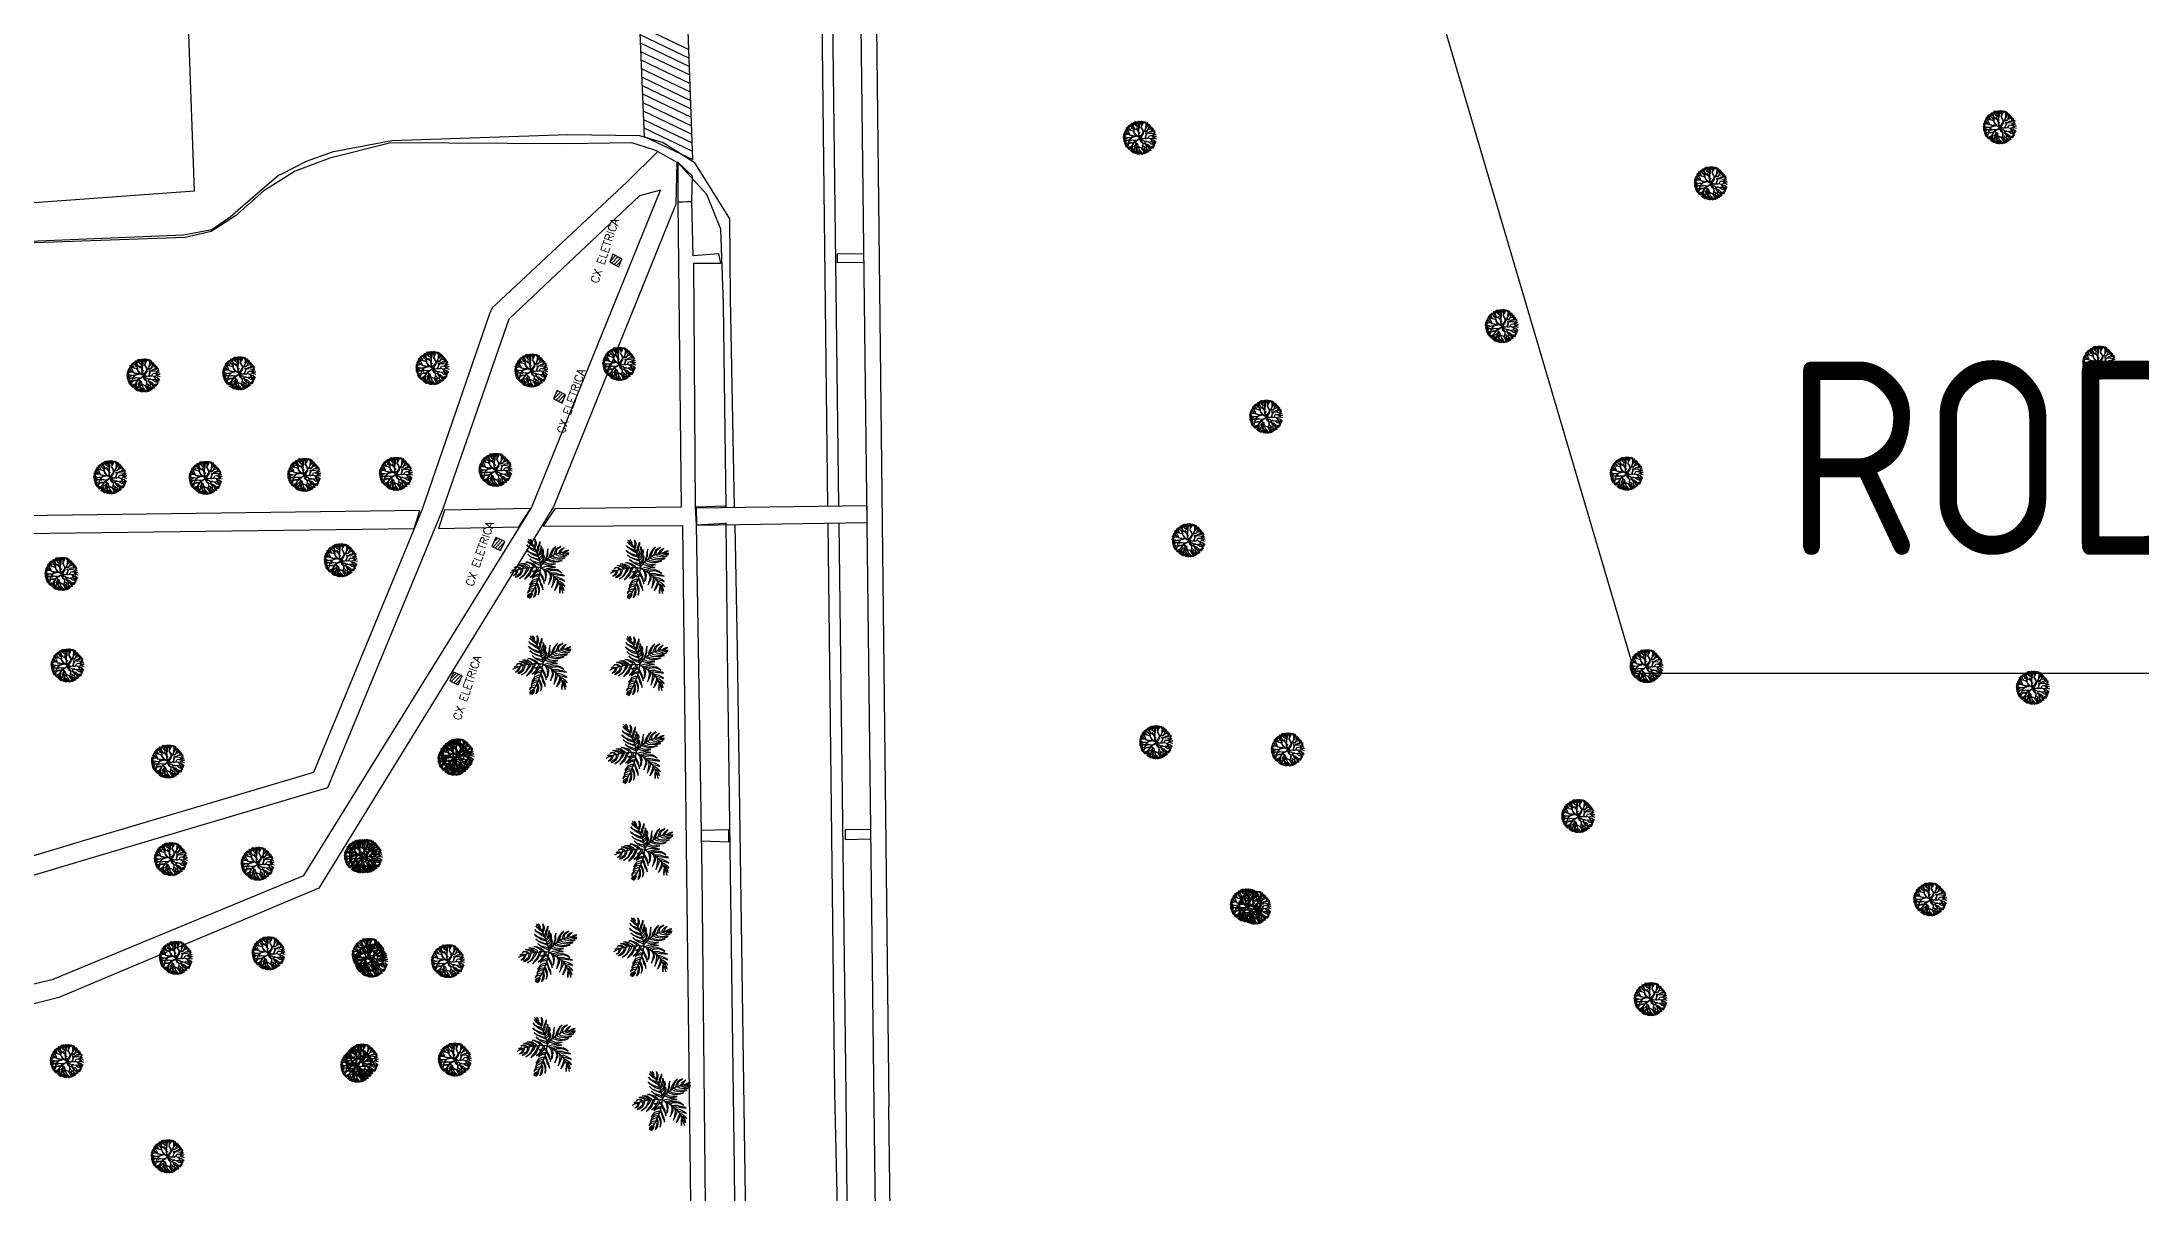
# Model space of a CAD drawing. Header units: metres. Extents: x 341 to 459, y 1341 to 1425.
# Drawn here: x 448.021 to 451.806, y 1413.743 to 1415.818 of the extents above; entities that cross this region are included whole.
import ezdxf

# ---------------------------------------------------------------- set-up
doc = ezdxf.new("R2010")
doc.units = ezdxf.units.M
doc.linetypes.add('CONTINUO', pattern=[0])
for name, color, linetype in [('3_continuous', 3, 'Continuous'), ('AVR', 3, 'CONTINUO'), ('B.ACESSO', 8, 'CONTINUO'), ('CONVENÇÕES', 7, 'Continuous')]:
    doc.layers.add(name, color=color, linetype=linetype)
doc.styles.add('C_NIVEL_012', font='archsing')
doc.styles.add('ROMANS', font='ROMANS.SHX')
doc.dimstyles.get("Standard").update_dxf_attribs({"dimtxt": 2, "dimasz": 2, "dimexe": 0.5, "dimexo": 1, "dimgap": 1, "dimtad": 1, "dimdec": 0, "dimzin": 0, "dimdsep": 46, "dimtxsty": 'Standard', "dimcen": 0.09, "dimclrd": 1, "dimclre": 1, "dimclrt": 3, "dimadec": 0, "dimazin": 0, "dimtfac": 1, "dimtdec": 0, "dimtofl": 0, "dimtmove": 0, "dimatfit": 3, "dimfxl": 1, "dimtolj": 1, "dimtzin": 0, "dimarcsym": 0})

# ---------------------------------------------------------------- blocks, each defined once
blk = doc.blocks.new('COQUEIRO')
at = {"color": 3}
for points in [[(22791, 37261), (22810, 37245), (22858, 37226), (22861, 37217), (22832, 37226), (22803, 37247)], [(22794, 37288), (22803, 37277), (22844, 37258), (22850, 37244), (22834, 37252), (22819, 37263), (22805, 37274)], [(22799, 37233), (22813, 37220), (22847, 37206), (22866, 37204), (22868, 37193), (22831, 37209), (22813, 37219)], [(22800, 37310), (22806, 37302), (22827, 37290), (22835, 37276), (22821, 37285), (22809, 37297)], [(22815, 37322), (22820, 37317), (22824, 37310), (22825, 37303), (22824, 37296), (22818, 37303), (22819, 37310), (22818, 37316)], [(22841, 37321), (22846, 37311), (22849, 37301), (22849, 37289), (22842, 37268), (22838, 37275), (22845, 37298), (22844, 37309)], [(22871, 37307), (22871, 37296), (22868, 37283), (22863, 37272), (22862, 37260), (22858, 37249), (22853, 37239), (22849, 37249), (22858, 37266), (22859, 37275), (22869, 37296)], [(22878, 37281), (22881, 37268), (22881, 37254), (22877, 37241), (22870, 37230), (22861, 37220), (22859, 37230), (22868, 37239), (22879, 37270)], [(22889, 37263), (22891, 37248), (22890, 37234), (22886, 37219), (22879, 37208), (22868, 37197), (22864, 37207), (22882, 37225), (22889, 37249)], [(22894, 37228), (22896, 37215), (22894, 37204), (22883, 37182), (22873, 37175), (22871, 37181), (22889, 37201), (22893, 37214)], [(22919, 37264), (22913, 37245), (22911, 37224), (22898, 37186), (22909, 37199), (22912, 37212), (22918, 37225), (22917, 37245)], [(22965, 37275), (22950, 37262), (22938, 37246), (22930, 37229), (22924, 37209), (22935, 37217), (22951, 37258)], [(23021, 37208), (22986, 37207), (22957, 37212), (22942, 37221), (22931, 37213), (22947, 37205), (22984, 37201), (23003, 37203)], [(22995, 37276), (22980, 37268), (22965, 37258), (22958, 37243), (22953, 37227), (22967, 37233), (22972, 37256), (22982, 37266)], [(23033, 37222), (23020, 37220), (22980, 37235), (22963, 37232), (22976, 37224), (23004, 37218), (23019, 37218)], [(23015, 37268), (23002, 37261), (22990, 37251), (22981, 37237), (22994, 37241), (23000, 37252)], [(23042, 37231), (23031, 37232), (23013, 37241), (23002, 37240), (23011, 37235), (23031, 37230)], [(23042, 37254), (23031, 37252), (23022, 37248), (23013, 37242), (23022, 37244)], [(22704, 37136), (22710, 37141), (22717, 37144), (22725, 37142), (22731, 37137), (22725, 37136), (22720, 37132), (22714, 37139)], [(22711, 37107), (22721, 37111), (22731, 37118), (22741, 37140), (22736, 37140), (22731, 37137), (22729, 37128), (22718, 37112)], [(22718, 37152), (22726, 37158), (22736, 37160), (22745, 37158), (22753, 37152), (22758, 37145), (22753, 37145), (22748, 37142), (22746, 37149), (22740, 37155)], [(22725, 37098), (22736, 37101), (22757, 37115), (22768, 37136), (22770, 37147), (22758, 37145), (22753, 37121)], [(22737, 37169), (22748, 37172), (22770, 37167), (22780, 37160), (22787, 37151), (22777, 37148), (22771, 37156), (22760, 37162)], [(22748, 37090), (22777, 37111), (22788, 37125), (22796, 37133), (22801, 37143), (22806, 37152), (22793, 37151), (22777, 37116), (22769, 37106), (22759, 37097)], [(22757, 37179), (22770, 37180), (22783, 37178), (22804, 37165), (22811, 37154), (22806, 37155), (22801, 37152), (22778, 37172)], [(22777, 37085), (22808, 37111), (22826, 37144), (22830, 37154), (22820, 37154), (22807, 37124)], [(22786, 37186), (22800, 37186), (22828, 37177), (22839, 37167), (22847, 37155), (22836, 37155), (22829, 37166), (22798, 37185)], [(22811, 37205), (22824, 37193), (22871, 37178), (22874, 37165), (22840, 37180), (22825, 37191)], [(22811, 37094), (22825, 37102), (22838, 37112), (22848, 37123), (22856, 37138), (22861, 37152), (22856, 37155), (22850, 37154), (22845, 37137), (22825, 37106)], [(22823, 37090), (22832, 37097), (22842, 37102), (22853, 37104), (22863, 37104), (22866, 37112), (22853, 37111), (22831, 37100)], [(22844, 37134), (22826, 37130), (22841, 37130)], [(22855, 37135), (22852, 37131), (22860, 37130), (22869, 37126), (22871, 37130), (22871, 37135)], [(22886, 37020), (22886, 37033), (22883, 37046), (22877, 37057), (22869, 37084), (22862, 37096), (22860, 37093), (22860, 37088), (22866, 37077), (22870, 37065), (22872, 37052), (22883, 37032)], [(22893, 37059), (22892, 37077), (22888, 37095), (22870, 37128), (22868, 37123), (22868, 37118), (22888, 37080)], [(22962, 37155), (22941, 37159), (22900, 37156), (22881, 37149), (22895, 37142), (22944, 37155)], [(22963, 37173), (22939, 37172), (22919, 37175), (22894, 37185), (22887, 37176), (22917, 37167), (22933, 37166)], [(22898, 37072), (22905, 37084), (22909, 37111), (22907, 37126), (22903, 37139), (22896, 37142), (22889, 37144), (22896, 37131), (22902, 37102)], [(23002, 37194), (22967, 37188), (22932, 37195), (22916, 37203), (22907, 37196), (22944, 37185), (22965, 37185), (22983, 37188)], [(22999, 37120), (22986, 37131), (22973, 37138), (22957, 37141), (22926, 37140), (22911, 37135), (22920, 37128), (22933, 37134), (22961, 37137), (22987, 37128)], [(22919, 37052), (22937, 37088), (22937, 37099), (22931, 37118), (22923, 37125), (22928, 37111), (22931, 37098), (22925, 37075)], [(23015, 37103), (23004, 37108), (22991, 37111), (22980, 37112), (22964, 37118), (22948, 37119), (22933, 37118), (22940, 37112), (22959, 37111)], [(22938, 37033), (22948, 37051), (22957, 37071), (22963, 37091), (22948, 37102), (22949, 37084), (22943, 37049)], [(23015, 37071), (23002, 37081), (22988, 37089), (22973, 37094), (22957, 37097), (22966, 37086), (22999, 37078)], [(22793, 36979), (22803, 36989), (22810, 36990), (22813, 36993), (22815, 36998), (22809, 36998), (22797, 36991)], [(22795, 37001), (22800, 37010), (22808, 37015), (22827, 37017), (22831, 37021), (22832, 37026), (22824, 37028), (22807, 37023), (22796, 37010)], [(22803, 37026), (22812, 37038), (22833, 37048), (22844, 37047), (22844, 37052), (22847, 37056), (22836, 37058), (22826, 37057), (22810, 37046)], [(22806, 36972), (22814, 36979), (22820, 36987), (22823, 36998), (22819, 37006), (22818, 37001)], [(22807, 37051), (22827, 37069), (22854, 37077), (22857, 37085), (22847, 37085), (22825, 37078)], [(22830, 36976), (22840, 36986), (22846, 36999), (22848, 37014), (22847, 37027), (22842, 37041), (22838, 37038), (22837, 37033), (22841, 37018)], [(22858, 36992), (22864, 37004), (22866, 37016), (22866, 37029), (22858, 37053), (22850, 37064), (22847, 37061), (22846, 37057), (22853, 37046), (22862, 37019)], [(22954, 37016), (22966, 37031), (22975, 37047), (22980, 37066), (22972, 37072), (22971, 37057)], [(23017, 37041), (23009, 37051), (22988, 37067), (22977, 37072), (22981, 37059), (23006, 37048)], [(22986, 37000), (22993, 37038), (22989, 37043), (22985, 37029), (22984, 37015)], [(23010, 37015), (23010, 37024), (23007, 37033), (23002, 37041), (22986, 37050), (22990, 37038), (23008, 37023)]]:
    blk.add_lwpolyline(points, close=True, dxfattribs=at)
for points in [[(22802, 37322), (22817, 37304), (22831, 37285), (22852, 37242), (22868, 37198), (22872, 37175), (22875, 37153)], [(22873, 37150), (22880, 37166), (22891, 37180), (22903, 37194), (22918, 37206), (22935, 37218), (22953, 37228), (22972, 37234), (22990, 37239), (23010, 37242), (23027, 37241), (23044, 37239)], [(22874, 37153), (22847, 37155), (22795, 37152), (22768, 37148), (22742, 37142), (22717, 37133), (22694, 37122)], [(22873, 37151), (22869, 37124), (22862, 37097), (22842, 37044), (22828, 37018), (22813, 36995), (22797, 36974)], [(22873, 37151), (22891, 37144), (22909, 37135), (22943, 37108), (22958, 37093), (22973, 37076), (22983, 37056), (22993, 37038), (23004, 37000)]]:
    blk.add_lwpolyline(points, dxfattribs=at)
blk = doc.blocks.new('A$C08C43EE7')
at = {"layer": 'AVR', "color": 252, "true_color": 0x939598}
for p, q in [((0.32, 1.83), (0.08, 1.94)), ((0.3, 2.01), (0.1, 2.03)), ((0.29, 1.87), (0.11, 1.98)), ((0.28, 2.03), (0.13, 2.09)), ((0.44, 2.07), (0.14, 2.13)), ((0.43, 2.1), (0.17, 2.19)), ((0.46, 2.15), (0.21, 2.26)), ((0.46, 2.15), (0.24, 2.26)), ((0.51, 2.15), (0.26, 2.29)), ((0.46, 2.03), (0.28, 2.03)), ((0.53, 2.17), (0.34, 2.37)), ((0.46, 2.02), (0.36, 1.95)), ((0.68, 2.33), (0.41, 2.49)), ((0.59, 2.27), (0.46, 2.34)), ((0.87, 2.15), (0.46, 2.15)), ((0.71, 1.88), (0.46, 2.03)), ((0.66, 1.88), (0.46, 2.02)), ((0.5, 2.53), (0.68, 2.33)), ((0.66, 2.44), (0.52, 2.59)), ((0.58, 2.62), (0.68, 2.45)), ((0.86, 2.55), (0.59, 2.64)), ((0.71, 2.27), (0.59, 2.27)), ((0.72, 2.28), (0.66, 2.44)), ((0.67, 2.7), (0.79, 2.62)), ((0.92, 1.85), (0.7, 2.04)), ((0.87, 2.56), (0.71, 2.76)), ((0.9, 1.84), (0.71, 1.88)), ((0.88, 2.15), (0.72, 2.28)), ((0.73, 2.76), (0.86, 2.59)), ((0.86, 2.59), (0.76, 2.79)), ((0.9, 2.57), (0.78, 2.8)), ((0.84, 2.82), (0.93, 2.61)), ((1.01, 2.49), (0.87, 2.56)), ((1.13, 1.99), (0.87, 2.15)), ((0.9, 2.83), (1.02, 2.67)), ((1.01, 2.5), (0.9, 2.57)), ((1.2, 1.92), (0.9, 2.12)), ((0.96, 2.87), (1.02, 2.8)), ((1.03, 2.7), (0.99, 2.77)), ((1, 2.44), (1.04, 2.76)), ((1, 2.44), (1.05, 2.28)), ((1.05, 2.33), (1, 2.44)), ((1.13, 2.5), (1.01, 2.5)), ((1.22, 2.48), (1.01, 2.49)), ((1.04, 2.76), (1.02, 2.9)), ((1.05, 2.28), (1.04, 2.06)), ((1.07, 2.05), (1.05, 2.33)), ((1.08, 2.9), (1.23, 2.67)), ((1.18, 1.92), (1.09, 1.87)), ((1.18, 1.89), (1.1, 1.87)), ((1.28, 2.63), (1.13, 2.93)), ((1.26, 2.49), (1.13, 2.5)), ((1.26, 1.91), (1.13, 1.99)), ((1.18, 1.89), (1.26, 1.71)), ((1.23, 1.85), (1.2, 1.92)), ((1.3, 2.19), (1.21, 2.35)), ((1.22, 2.94), (1.27, 2.77)), ((1.51, 2.25), (1.22, 2.48)), ((1.24, 1.94), (1.29, 2.19)), ((1.28, 1.68), (1.24, 1.9)), ((1.28, 2.83), (1.26, 2.96)), ((1.26, 2.49), (1.28, 2.65)), ((1.26, 1.93), (1.3, 2.19)), ((1.29, 1.7), (1.26, 1.91)), ((1.28, 2.6), (1.3, 2.97)), ((1.28, 2.96), (1.29, 2.84)), ((1.28, 2.65), (1.28, 2.83)), ((1.31, 2.43), (1.28, 2.6)), ((1.28, 2.51), (1.28, 2.46)), ((1.53, 2.26), (1.31, 2.43)), ((1.4, 2.75), (1.33, 2.96)), ((1.4, 2.75), (1.43, 2.98)), ((1.49, 2.56), (1.4, 2.75)), ((1.48, 2.3), (1.5, 2.55)), ((1.49, 2.74), (1.57, 2.98)), ((1.49, 2.97), (1.49, 2.74)), ((1.52, 2.27), (1.49, 2.56)), ((1.5, 2.56), (1.62, 2.98)), ((1.63, 1.77), (1.51, 2.25)), ((1.62, 1.96), (1.53, 2.26)), ((1.61, 2.01), (1.72, 2.37)), ((1.65, 1.94), (1.62, 1.96)), ((1.66, 1.76), (1.62, 1.93)), ((1.63, 1.97), (1.67, 2.12)), ((1.65, 1.95), (1.73, 2.39)), ((1.67, 1.76), (1.65, 1.94)), ((1.67, 2.95), (1.7, 2.78)), ((1.67, 1.83), (1.96, 1.99)), ((1.68, 1.79), (1.91, 1.94)), ((1.69, 1.76), (1.97, 1.98)), ((1.78, 2.74), (1.7, 2.97)), ((1.73, 2.39), (1.8, 2.48)), ((1.74, 2.37), (1.88, 2.42)), ((1.76, 2.41), (1.89, 2.43)), ((1.8, 2.48), (1.78, 2.74)), ((1.79, 2.84), (1.85, 2.95)), ((1.79, 2.94), (1.79, 2.84)), ((1.79, 2.75), (1.89, 2.92)), ((1.8, 2.52), (1.96, 2.65)), ((1.8, 2.48), (1.96, 2.64)), ((1.95, 2.89), (1.84, 2.72)), ((1.88, 2.42), (2.09, 2.52)), ((1.95, 2.68), (2, 2.87)), ((1.96, 2.64), (2.06, 2.86)), ((1.96, 1.99), (2.09, 2.01)), ((1.97, 1.98), (2.14, 1.99)), ((2.03, 2.7), (2.1, 2.83)), ((2.03, 2.64), (2.17, 2.79)), ((2.05, 2.01), (2.13, 2.18)), ((2.09, 2.52), (2.42, 2.66)), ((2.09, 2.01), (2.11, 2.09)), ((2.1, 2.52), (2.11, 2.61)), ((2.11, 2.09), (2.16, 2.3)), ((2.14, 1.99), (2.24, 2.03)), ((2.14, 1.67), (2.28, 1.9)), ((2.15, 2.31), (2.22, 2.49)), ((2.16, 2.3), (2.38, 2.4)), ((2.17, 2.34), (2.37, 2.39)), ((2.18, 2.63), (2.21, 2.77)), ((2.22, 2.49), (2.27, 2.56)), ((2.24, 2.03), (2.42, 2.17)), ((2.27, 2.56), (2.29, 2.74)), ((2.27, 1.91), (2.35, 2.27)), ((2.28, 1.9), (2.46, 2.02)), ((2.29, 2.53), (2.44, 2.61)), ((2.29, 1.95), (2.47, 2.03)), ((2.33, 2.42), (2.49, 2.58)), ((2.38, 2.4), (2.54, 2.57)), ((2.42, 2.17), (2.54, 2.38)), ((2.44, 2.46), (2.55, 2.55)), ((2.44, 2.45), (2.56, 2.52)), ((2.46, 2.02), (2.62, 2.04)), ((2.47, 2.02), (2.58, 2.21)), ((2.48, 2.38), (2.6, 2.49)), ((2.54, 2.38), (2.64, 2.46)), ((2.54, 2.3), (2.67, 2.41)), ((2.56, 1.79), (2.78, 1.96)), ((2.57, 2.28), (2.67, 2.36)), ((2.6, 2.23), (2.7, 2.3)), ((2.61, 2.1), (2.72, 2.27)), ((2.62, 2.04), (2.78, 2.25)), ((2.62, 2.04), (2.81, 2.21)), ((2.66, 2.02), (2.82, 2.13)), ((2.67, 1.91), (2.83, 2.08)), ((2.78, 1.96), (2.93, 1.96)), ((2.78, 1.86), (2.96, 1.93)), ((2.8, 1.97), (2.89, 2.03)), ((0, 1.56), (0.37, 1.55)), ((0.27, 1.44), (0, 1.36)), ((0.24, 1.74), (0.01, 1.71)), ((0.34, 1.7), (0.01, 1.65)), ((0.39, 1.55), (0.01, 1.58)), ((0.25, 1.38), (0.01, 1.27)), ((0.34, 1.53), (0.02, 1.48)), ((0.33, 1.72), (0.03, 1.78)), ((0.03, 1.74), (0.15, 1.74)), ((0.23, 1.17), (0.03, 1.15)), ((0.32, 1.78), (0.05, 1.87)), ((0.3, 1.19), (0.05, 1.23)), ((0.17, 1.08), (0.06, 1.05)), ((0.23, 1.08), (0.07, 1.03)), ((0.37, 1.06), (0.11, 0.95)), ((0.41, 1.05), (0.13, 0.89)), ((0.36, 1.09), (0.14, 1.09)), ((0.36, 0.99), (0.18, 0.85)), ((0.47, 0.9), (0.18, 0.81)), ((0.31, 0.83), (0.18, 0.8)), ((0.2, 0.78), (0.31, 0.83)), ((0.21, 0.75), (0.45, 0.89)), ((0.53, 1.12), (0.23, 1.08)), ((0.41, 1.55), (0.25, 1.38)), ((0.48, 0.85), (0.26, 0.7)), ((0.46, 1.3), (0.3, 1.19)), ((0.44, 1.74), (0.32, 1.83)), ((0.58, 0.7), (0.32, 0.63)), ((0.43, 1.74), (0.33, 1.72)), ((0.6, 0.67), (0.35, 0.57)), ((0.61, 0.63), (0.36, 0.52)), ((0.72, 1.66), (0.41, 1.55)), ((0.61, 1.36), (0.41, 1.05)), ((0.73, 1.66), (0.42, 1.87)), ((0.63, 1.86), (0.43, 1.74)), ((0.6, 1.37), (0.46, 1.3)), ((0.73, 0.89), (0.47, 0.9)), ((0.91, 1.24), (0.53, 1.29)), ((0.68, 1.09), (0.53, 1.12)), ((0.68, 1.09), (0.53, 0.99)), ((0.58, 0.57), (0.53, 0.39)), ((0.65, 0.7), (0.57, 0.32)), ((0.69, 1.64), (0.59, 1.36)), ((0.71, 0.79), (0.59, 0.29)), ((0.72, 1.63), (0.6, 1.37)), ((0.61, 1.75), (0.76, 1.67)), ((0.7, 0.8), (0.61, 0.63)), ((0.87, 1.83), (0.63, 1.86)), ((0.72, 0.53), (0.65, 0.26)), ((0.86, 1.85), (0.66, 1.88)), ((0.8, 1.23), (0.68, 1.09)), ((0.81, 0.83), (0.7, 0.8)), ((0.75, 0.42), (0.7, 0.25)), ((0.84, 0.3), (0.7, 0.21)), ((0.97, 1.7), (0.72, 1.66)), ((0.9, 0.79), (0.72, 0.59)), ((0.73, 1.64), (0.95, 1.69)), ((0.85, 0.98), (0.73, 0.89)), ((0.74, 0.88), (0.85, 0.96)), ((0.85, 0.96), (0.79, 0.83)), ((1.04, 1.25), (0.8, 1.23)), ((0.89, 0.29), (0.8, 0.19)), ((0.88, 0.98), (0.81, 0.83)), ((1.31, 0.45), (0.84, 0.3)), ((1.04, 1.06), (0.85, 0.98)), ((0.9, 0.28), (0.86, 0.17)), ((0.87, 0.31), (1.35, 0.49)), ((1.06, 1.05), (0.88, 0.98)), ((1.04, 1.84), (0.89, 1.84)), ((1.09, 1.87), (0.9, 1.84)), ((1.05, 1.25), (0.9, 0.79)), ((0.95, 0.49), (0.93, 0.2)), ((1.12, 0.69), (0.95, 0.49)), ((1.1, 1.87), (0.97, 1.7)), ((1.06, 1.86), (0.97, 1.7)), ((0.99, 0.31), (0.97, 0.1)), ((1.18, 1.43), (1.01, 1.25)), ((1.11, 0.35), (1.01, 0.11)), ((1.19, 1.43), (1.04, 1.25)), ((1.15, 1.07), (1.04, 1.06)), ((1.25, 0.26), (1.05, 0.09)), ((1.06, 1.25), (1.22, 1.43)), ((1.13, 1.03), (1.06, 1.05)), ((1.3, 0.25), (1.1, 0.03)), ((1.15, 0.88), (1.12, 0.69)), ((1.15, 0.52), (1.12, 0.28)), ((1.13, 1.07), (1.15, 0.88)), ((1.13, 0.7), (1.15, 0.52)), ((1.25, 1.17), (1.15, 1.08)), ((1.22, 1.13), (1.15, 1.07)), ((1.15, 0.85), (1.16, 1.07)), ((1.38, 1.51), (1.18, 1.43)), ((1.4, 1.48), (1.19, 1.43)), ((1.26, 1.16), (1.22, 1.13)), ((1.28, 1.34), (1.25, 1.17)), ((1.29, 1.3), (1.26, 1.16)), ((1.39, 1.54), (1.28, 1.68)), ((1.4, 1.49), (1.28, 1.67)), ((1.4, 1.56), (1.29, 1.7)), ((1.49, 1.49), (1.29, 1.3)), ((1.3, 1.33), (1.42, 1.5)), ((1.46, 1.49), (1.3, 1.33)), ((1.32, 0.45), (1.3, 0.25)), ((1.42, 0.56), (1.32, 0.45)), ((1.5, 1.48), (1.39, 1.54)), ((1.46, 0.26), (1.39, 0)), ((1.5, 1.48), (1.4, 1.56)), ((1.46, 1.44), (1.41, 1.18)), ((1.49, 1.49), (1.42, 1.17)), ((1.42, 1.17), (1.46, 1.01)), ((1.48, 0.74), (1.42, 0.58)), ((1.42, 0.58), (1.43, 0.41)), ((1.44, 1), (1.43, 0.9)), ((1.43, 0.9), (1.46, 0.72)), ((1.43, 0.41), (1.51, 0.28)), ((1.5, 1.38), (1.44, 1.18)), ((1.44, 1.18), (1.47, 1.02)), ((1.46, 0.98), (1.44, 0.91)), ((1.44, 0.91), (1.48, 0.75)), ((1.46, 1.01), (1.53, 0.96)), ((1.47, 1.02), (1.56, 0.98)), ((1.48, 0.75), (1.67, 0.66)), ((1.51, 0.28), (1.48, 0.13)), ((1.49, 1.49), (1.63, 1.77)), ((1.49, 1.49), (1.66, 1.76)), ((1.49, 1.49), (1.53, 1.37)), ((1.52, 0.28), (1.65, 0.01)), ((1.54, 1.52), (1.53, 1.48)), ((1.53, 1.48), (1.55, 1.38)), ((1.53, 1.37), (1.88, 1.16)), ((1.53, 0.96), (1.78, 0.89)), ((1.55, 1.38), (1.57, 1.48)), ((1.56, 0.98), (1.75, 0.92)), ((1.57, 1.56), (1.67, 1.74)), ((1.57, 1.5), (1.69, 1.59)), ((1.57, 1.48), (1.67, 1.56)), ((1.57, 1.48), (1.57, 1.56)), ((1.58, 1.46), (1.95, 1.18)), ((1.58, 1.43), (1.87, 1.21)), ((1.59, 1.37), (1.58, 1.43)), ((1.86, 1.19), (1.59, 1.37)), ((1.6, 1.45), (1.75, 1.58)), ((1.68, 0.44), (1.6, 0.29)), ((1.61, 0.27), (1.6, 0)), ((1.69, 0.45), (1.61, 0.27)), ((1.87, 1.21), (1.62, 1.37)), ((1.67, 1.56), (1.76, 1.59)), ((1.67, 0.66), (1.69, 0.45)), ((1.68, 0.5), (1.68, 0.44)), ((1.69, 0.45), (1.75, 0.3)), ((1.95, 0.96), (1.71, 0.93)), ((1.71, 0.27), (1.81, 0.04)), ((1.75, 1.58), (1.81, 1.58)), ((1.75, 0.3), (2, 0.09)), ((1.76, 1.59), (1.96, 1.59)), ((1.78, 0.92), (1.91, 0.81)), ((1.78, 0.89), (1.91, 0.79)), ((1.79, 0.92), (1.95, 0.96)), ((1.81, 1.58), (1.97, 1.46)), ((1.89, 0.47), (1.82, 0.14)), ((1.85, 1.56), (1.98, 1.58)), ((1.95, 1.18), (1.86, 1.19)), ((1.88, 1.16), (2, 1.15)), ((1.91, 0.79), (1.89, 0.47)), ((1.9, 0.26), (2.03, 0.12)), ((1.92, 0.8), (2.04, 0.61)), ((1.94, 1.59), (2.14, 1.67)), ((1.96, 1.59), (2.09, 1.56)), ((1.97, 1.18), (2.04, 1.18)), ((2, 1.15), (2.09, 1.05)), ((2.01, 1.59), (2.15, 1.67)), ((2.03, 0.58), (2.04, 0.38)), ((2.04, 1.18), (2.17, 1.21)), ((2.04, 0.61), (2.06, 0.41)), ((2.04, 0.38), (2.09, 0.11)), ((2.06, 0.11), (2.04, 0.37)), ((2.06, 0.41), (2.11, 0.11)), ((2.06, 0.41), (2.33, 0.26)), ((2.07, 1.14), (2.2, 1.2)), ((2.07, 1.14), (2.11, 1.05)), ((2.08, 1.04), (2.09, 0.83)), ((2.09, 1.56), (2.4, 1.59)), ((2.09, 1.05), (2.38, 0.92)), ((2.09, 0.83), (2.22, 0.73)), ((2.12, 0.83), (2.1, 1.03)), ((2.11, 1.05), (2.37, 0.94)), ((2.11, 0.44), (2.36, 0.32)), ((2.12, 0.33), (2.18, 0.18)), ((2.13, 0.33), (2.24, 0.24)), ((2.16, 1.67), (2.4, 1.79)), ((2.17, 1.21), (2.42, 1.35)), ((2.2, 1.56), (2.33, 1.56)), ((2.2, 1.2), (2.41, 1.33)), ((2.22, 0.73), (2.29, 0.5)), ((2.24, 0.71), (2.49, 0.64)), ((2.25, 0.73), (2.51, 0.65)), ((2.27, 0.48), (2.38, 0.36)), ((2.29, 0.5), (2.45, 0.38)), ((2.3, 1.58), (2.4, 1.52)), ((2.31, 0.55), (2.48, 0.43)), ((2.36, 0.91), (2.56, 0.77)), ((2.37, 0.94), (2.69, 0.9)), ((2.38, 0.92), (2.71, 0.92)), ((2.4, 1.59), (2.56, 1.79)), ((2.4, 1.52), (2.59, 1.51)), ((2.41, 1.33), (2.58, 1.3)), ((2.42, 1.59), (2.66, 1.62)), ((2.42, 1.35), (2.56, 1.32)), ((2.43, 0.64), (2.53, 0.48)), ((2.46, 1.61), (2.57, 1.81)), ((2.51, 0.65), (2.6, 0.51)), ((2.56, 1.32), (2.89, 1.35)), ((2.56, 0.77), (2.69, 0.6)), ((2.56, 0.73), (2.63, 0.55)), ((2.57, 1.79), (2.97, 1.75)), ((2.58, 1.3), (2.85, 1.19)), ((2.59, 1.51), (2.99, 1.44)), ((2.83, 1.17), (2.59, 1.28)), ((2.87, 1.37), (2.6, 1.32)), ((2.61, 0.79), (2.77, 0.72)), ((2.66, 1.62), (2.75, 1.61)), ((2.67, 1.64), (2.96, 1.66)), ((2.67, 1.52), (2.98, 1.49)), ((2.69, 1.3), (2.97, 1.29)), ((2.69, 0.9), (2.79, 0.74)), ((2.71, 0.92), (2.93, 0.99)), ((2.72, 1.76), (2.96, 1.7)), ((2.72, 1.48), (2.98, 1.39)), ((2.73, 0.89), (2.85, 0.77)), ((2.74, 1.54), (3, 1.57)), ((2.74, 0.97), (2.95, 1.07)), ((2.76, 1.25), (2.98, 1.24)), ((2.77, 0.91), (2.92, 0.91)), ((2.78, 1.86), (2.97, 1.86)), ((2.78, 1.8), (2.97, 1.81)), ((2.8, 1.14), (2.93, 1.11)), ((2.94, 1.14), (2.83, 1.17)), ((2.96, 1.16), (2.84, 1.18)), ((2.85, 1.19), (2.97, 1.18)), ((3, 1.36), (2.87, 1.37)), ((2.89, 1.35), (2.99, 1.32)), ((3, 1.34), (2.92, 1.36))]:
    blk.add_line(p, q, dxfattribs=at)
blk = doc.blocks.new('sde')
at = {"layer": 'B.ACESSO'}
h = blk.add_hatch(dxfattribs=at)
h.set_pattern_fill('ANSI31', color=256, scale=0.001082, angle=0.7014, style=0)
h.set_pattern_definition([(45.701, (333.8524747, 224.563906), (-0.0024589, 0.0023994), [])])
h.paths.add_polyline_path([(333.869, 224.5748), (333.8568, 224.581), (333.8524, 224.5703), (333.8646, 224.5641)])
h = blk.add_hatch(dxfattribs=at)
h.set_pattern_fill('ANSI31', color=256, scale=0.001082, angle=0.7014, style=0)
h.set_pattern_definition([(45.701, (333.768403, 224.3795257), (-0.0024589, 0.0023994), [])])
h.paths.add_polyline_path([(333.7927, 224.3911), (333.7813, 224.397), (333.7764, 224.3857), (333.7879, 224.3798)])
h.paths.add_polyline_path([(333.7683, 224.3851), (333.7819, 224.3853), (333.7818, 224.3911), (333.7683, 224.3909)], flags=9)
h.paths.add_polyline_path([(333.7731, 224.3922), (333.7829, 224.3923), (333.7828, 224.3972), (333.773, 224.3971)], flags=9)
h = blk.add_hatch(dxfattribs=at)
h.set_pattern_fill('ANSI31', color=256, scale=0.001082, angle=0.7014, style=0)
h.set_pattern_definition([(45.70135376, (-125.9740708, -600.8775045), (-0.002458885424, 0.002399412359), [])])
h.paths.add_polyline_path([(333.7104, 224.1927), (333.6986, 224.1979), (333.6931, 224.1857), (333.7048, 224.1806)])
h = blk.add_hatch(dxfattribs=at)
h.set_pattern_fill('ANSI31', color=256, scale=0.001082, angle=0.7014, style=0)
h.set_pattern_definition([(45.701, (333.6360902, 223.9988974), (-0.0024589, 0.0023994), [])])
h.paths.add_polyline_path([(333.6527, 224.011), (333.6413, 224.0162), (333.636, 224.0042), (333.6474, 223.999)])
for p, q in [((333.2907, 224.667, -0.2936), (333.2787, 225.0117, -0.2936)), ((334.21, 223.4297, -0.287), (334.1914, 224.9695, -0.287)), ((334.2121, 224.9662, -0.287), (334.2297, 223.4282, -0.287)), ((333.9646, 224.709, -0.2954), (333.9578, 224.9074, -0.295)), ((334.1475, 224.2406, -0.2942), (334.1397, 224.9007, -0.2942)), ((334.1623, 224.2408, -0.2928), (334.1541, 224.8989, -0.2928)), ((333.8931, 224.8801, -0.2949), (333.899, 224.7404, -0.2951)), ((333.8932, 224.8783, -0.2951), (333.9599, 224.8464, -0.2953)), ((333.9037, 224.8846, -0.2951), (333.9595, 224.8578, -0.2953)), ((333.8937, 224.8668, -0.2951), (333.9603, 224.8349, -0.2953)), ((333.8942, 224.8553, -0.2951), (333.9607, 224.8235, -0.2953)), ((333.8947, 224.8439, -0.2951), (333.9611, 224.812, -0.2953)), ((333.8951, 224.8324, -0.2951), (333.9614, 224.8006, -0.2953)), ((333.8956, 224.8209, -0.2951), (333.9618, 224.7891, -0.2953)), ((333.8961, 224.8094, -0.2951), (333.9622, 224.7777, -0.2953)), ((333.8966, 224.7979, -0.2951), (333.9626, 224.7662, -0.2953)), ((333.8971, 224.7864, -0.2951), (333.963, 224.7548, -0.2953)), ((333.8976, 224.7749, -0.2951), (333.9634, 224.7433, -0.2954)), ((333.898, 224.7634, -0.2951), (333.9638, 224.7319, -0.2954)), ((333.5565, 224.7318, -0.2952), (333.4741, 224.711, -0.2952)), ((333.479, 224.7199, -0.2961), (333.5579, 224.7347, -0.2961)), ((333.793, 224.7302, -0.2952), (333.5565, 224.7318, -0.2952)), ((333.5579, 224.7347, -0.2961), (333.7958, 224.743, -0.2961)), ((333.8823, 224.7318, -0.2952), (333.793, 224.7302, -0.2952)), ((333.7958, 224.743, -0.2961), (333.8925, 224.7415, -0.2961)), ((333.912, 224.7223, -0.2952), (333.8823, 224.7318, -0.2952)), ((333.8925, 224.7415, -0.2961), (333.9249, 224.732, -0.2961)), ((333.8985, 224.7519, -0.2951), (333.9642, 224.7204, -0.2954)), ((333.899, 224.7404, -0.2951), (333.9646, 224.709, -0.2954)), ((333.9249, 224.732, -0.2961), (333.9665, 224.7054, -0.2961)), ((333.4091, 224.69, -0.2961), (333.4426, 224.7069, -0.2961)), ((333.4741, 224.711, -0.2952), (333.4272, 224.6934, -0.2952)), ((333.4426, 224.7069, -0.2961), (333.479, 224.7199, -0.2961)), ((333.876, 224.679, -0.2905), (333.9173, 224.72, -0.2905)), ((333.9173, 224.72, -0.2952), (333.912, 224.7223, -0.2952)), ((333.9173, 224.72, -0.2905), (333.9432, 224.7054, -0.2905)), ((333.9432, 224.7054, -0.2905), (333.9417, 224.6489, -0.2905)), ((333.9444, 224.7057, -0.2942), (333.9442, 224.7055, -0.2942)), ((333.9839, 224.6618, -0.2947), (333.9442, 224.7055, -0.2947)), ((333.9444, 224.7057, -0.2942), (333.9445, 224.6518, -0.2942)), ((333.9644, 224.6868, -0.2942), (333.9444, 224.7057, -0.2942)), ((333.9665, 224.7054, -0.2961), (334.0145, 224.6288, -0.2961)), ((333.3733, 224.6613, -0.2961), (333.4047, 224.6878, -0.2961)), ((333.4272, 224.6934, -0.2952), (333.3845, 224.6666, -0.2952)), ((333.4047, 224.6878, -0.2961), (333.4091, 224.69, -0.2961)), ((333.6983, 224.5132, -0.2905), (333.876, 224.679, -0.2905)), ((333.9636, 224.6525, -0.2942), (333.9644, 224.6868, -0.2942)), ((332.8546, 224.6349, -0.2936), (333.2907, 224.667, -0.2936)), ((333.3392, 224.6318, -0.2961), (333.3733, 224.6613, -0.2961)), ((333.3845, 224.6666, -0.2952), (333.3464, 224.6329, -0.2952)), ((333.8929, 224.6601, -0.2903), (333.7159, 224.4934, -0.2903)), ((333.7468, 224.238, -0.2903), (333.921, 224.6677, -0.2903)), ((333.9417, 224.6489, -0.2905), (333.7763, 224.2394, -0.2905)), ((333.921, 224.6677, -0.2903), (333.8929, 224.6601, -0.2903)), ((333.9636, 224.6522, -0.2874), (333.9444, 224.651, -0.2874)), ((333.9444, 224.651, -0.2874), (333.9489, 224.2389, -0.2874)), ((333.9445, 224.6518, -0.2942), (333.9636, 224.6525, -0.2942)), ((333.9651, 224.5791, -0.2874), (333.9636, 224.6522, -0.2874)), ((334.0027, 224.6151, -0.2947), (333.9839, 224.6618, -0.2947)), ((333.276, 224.6074, -0.2961), (333.3145, 224.6147, -0.2961)), ((333.3136, 224.6119, -0.2952), (333.2784, 224.6038, -0.2952)), ((333.3464, 224.6329, -0.2952), (333.3136, 224.6119, -0.2952)), ((333.3145, 224.6147, -0.2961), (333.3392, 224.6318, -0.2961)), ((334.0065, 224.5137, -0.2947), (334.0027, 224.6151, -0.2947)), ((334.0145, 224.6288, -0.2961), (334.0151, 224.5218, -0.2961)), ((332.7586, 224.5862, -0.2961), (333.276, 224.6074, -0.2961)), ((333.2784, 224.6038, -0.2952), (332.7589, 224.5855, -0.2952)), ((333.8568, 224.581, -0.2901), (333.8524, 224.5703, -0.2901)), ((333.8524, 224.5703, -0.2901), (333.8646, 224.5641, -0.2901)), ((333.869, 224.5748, -0.2901), (333.8568, 224.581, -0.2901)), ((333.8646, 224.5641, -0.2901), (333.869, 224.5748, -0.2901)), ((333.9999, 224.5816, -0.2874), (333.9651, 224.5791, -0.2874)), ((333.9662, 224.5688, -0.2874), (334.0026, 224.5689, -0.2874)), ((333.9686, 224.2396, -0.2874), (333.9662, 224.5688, -0.2874)), ((334.0026, 224.5689, -0.2874), (333.9999, 224.5816, -0.2874)), ((334.1605, 224.5696, -0.2926), (334.1606, 224.5814, -0.2926)), ((334.1962, 224.5698, -0.2926), (334.1605, 224.5696, -0.2926)), ((334.1606, 224.5814, -0.2926), (334.1961, 224.5821, -0.2926)), ((333.5989, 224.2354, -0.2905), (333.6901, 224.5011, -0.2905)), ((333.6901, 224.5011, -0.2905), (333.6941, 224.509, -0.2905)), ((333.6941, 224.509, -0.2905), (333.6983, 224.5132, -0.2905)), ((334.0097, 224.2389, -0.2947), (334.0065, 224.5137, -0.2947)), ((334.0151, 224.5218, -0.2961), (334.0209, 224.2391, -0.2961)), ((333.7159, 224.4934, -0.2903), (333.6269, 224.2369, -0.2903)), ((333.7813, 224.397, -0.2905), (333.7764, 224.3857, -0.2905)), ((333.7764, 224.3857, -0.2905), (333.7879, 224.3798, -0.2905)), ((333.7927, 224.3911, -0.2905), (333.7813, 224.397, -0.2905)), ((333.7879, 224.3798, -0.2905), (333.7927, 224.3911, -0.2905)), ((333.5956, 224.2348, -0.2874), (332.7383, 224.2233, -0.2874)), ((333.4387, 223.7409, -0.2903), (333.7468, 224.238, -0.2903)), ((333.4523, 223.8807, -0.2905), (333.5989, 224.2354, -0.2905)), ((333.7763, 224.2394, -0.2905), (333.4589, 223.7238, -0.2905)), ((333.6269, 224.2369, -0.2903), (333.4706, 223.8597, -0.2903)), ((333.5879, 224.2104, -0.2874), (333.5956, 224.2348, -0.2874)), ((333.629, 224.2349, -0.2879), (333.621, 224.2102, -0.2879)), ((333.7459, 224.2372, -0.2879), (333.629, 224.2349, -0.2879)), ((333.7296, 224.2127, -0.2879), (333.7459, 224.2372, -0.2879)), ((333.7782, 224.237, -0.2874), (333.7624, 224.2132, -0.2874)), ((333.7624, 224.2132, -0.2874), (333.9508, 224.2144, -0.2874)), ((333.9489, 224.2389, -0.2874), (333.7782, 224.237, -0.2874)), ((333.9508, 224.2144, -0.2874), (333.9563, 223.7429, -0.2874)), ((333.9699, 224.2154, -0.2874), (333.9686, 224.2396, -0.2874)), ((334.0082, 224.2403, -0.2963), (333.9692, 224.2389, -0.2963)), ((333.9692, 224.2389, -0.2933), (333.9699, 224.2151, -0.2933)), ((333.9695, 224.2384, -0.2927), (334.1999, 224.2413, -0.2927)), ((333.97, 224.2144, -0.2927), (333.9695, 224.2384, -0.2927)), ((333.9699, 224.2151, -0.2933), (334.0087, 224.2176, -0.2933)), ((333.9775, 223.7433, -0.2874), (333.9699, 224.2154, -0.2874)), ((334.2, 224.2178, -0.2927), (333.97, 224.2144, -0.2927)), ((334.0099, 224.2396, -0.2963), (334.0082, 224.2403, -0.2963)), ((334.0087, 224.2176, -0.2933), (334.0104, 224.2179, -0.2933)), ((334.0119, 224.0449, -0.2947), (334.0099, 224.2178, -0.2947)), ((334.0214, 224.2152, -0.2961), (334.0248, 224.0475, -0.2961)), ((334.1569, 223.4475, -0.2942), (334.1478, 224.217, -0.2942)), ((334.1722, 223.4449, -0.2928), (334.1626, 224.2172, -0.2928)), ((334.1999, 224.2408, -0.2927), (334.2, 224.2178, -0.2927)), ((332.7383, 224.1996, -0.2874), (333.5879, 224.2104, -0.2874)), ((333.621, 224.2102, -0.2879), (333.7296, 224.2127, -0.2879)), ((333.6986, 224.1979, -0.2896), (333.6931, 224.1857, -0.2896)), ((333.7104, 224.1927, -0.2896), (333.6986, 224.1979, -0.2896)), ((333.7048, 224.1806, -0.2896), (333.7104, 224.1927, -0.2896)), ((333.6931, 224.1857, -0.2896), (333.7048, 224.1806, -0.2896)), ((334.0212, 223.3448, -0.2947), (334.0119, 224.0449, -0.2947)), ((334.0248, 224.0475, -0.2961), (334.0351, 223.3361, -0.2961)), ((333.6413, 224.0162, -0.2893), (333.636, 224.0042, -0.2893)), ((333.6527, 224.011, -0.2893), (333.6413, 224.0162, -0.2893)), ((333.636, 224.0042, -0.2893), (333.6474, 223.999, -0.2893)), ((333.6474, 223.999, -0.2893), (333.6527, 224.011, -0.2893)), ((333.1383, 223.7874, -0.2905), (333.4523, 223.8807, -0.2905)), ((333.4706, 223.8597, -0.2903), (333.1447, 223.7628, -0.2903)), ((334.0133, 223.803, -0.2933), (333.9766, 223.8018, -0.2933)), ((334.0134, 223.7864, -0.2933), (334.0133, 223.803, -0.2933)), ((334.2055, 223.8031, -0.2919), (334.1706, 223.8028, -0.2919)), ((334.1706, 223.8028, -0.2919), (334.1707, 223.7899, -0.2919)), ((334.1707, 223.7899, -0.2919), (334.2056, 223.7907, -0.2919)), ((332.7309, 223.6651, -0.2905), (333.1383, 223.7874, -0.2905)), ((333.1447, 223.7628, -0.2903), (332.7323, 223.6392, -0.2903)), ((333.9767, 223.7881, -0.2933), (334.0134, 223.7864, -0.2933)), ((333.0996, 223.6011, -0.2903), (333.4387, 223.7409, -0.2903)), ((333.9563, 223.7429, -0.2874), (333.962, 223.2622, -0.2874)), ((333.9823, 223.2516, -0.2874), (333.9775, 223.7433, -0.2874)), ((333.4589, 223.7238, -0.2905), (333.1073, 223.5761, -0.2905)), ((332.7395, 223.511, -0.2903), (333.0996, 223.6011, -0.2903)), ((333.1073, 223.5761, -0.2905), (332.7277, 223.4802, -0.2905)), ((334.168, 222.9705, -0.2953), (334.1569, 223.4475, -0.2942)), ((334.177, 222.9717, -0.2936), (334.1722, 223.4449, -0.2928)), ((334.2166, 222.9556, -0.287), (334.21, 223.4297, -0.287)), ((334.2361, 222.9605, -0.287), (334.2297, 223.4282, -0.287)), ((334.0228, 223.1248, -0.2947), (334.0212, 223.3448, -0.2947)), ((334.0351, 223.3361, -0.2961), (334.0385, 223.1231, -0.2961))]:
    blk.add_line(p, q, dxfattribs=at)
for name, p, xscale, yscale, zscale, rotation in [('A$C08C43EE7', (334.5921, 224.7162, -0.4876), 0.01510945324038358, 0.01510945324038358, 0.01510945324038358, 90.70135376019579), ('A$C08C43EE7', (335.7549, 224.7304, -0.4876), 0.01510945324038358, 0.01510945324038358, 0.01510945324038358, 90.70135376019579), ('A$C08C43EE7', (335.3642, 224.6546, -0.4876), 0.01510945324038358, 0.01510945324038358, 0.01510945324038358, 90.70135376019579), ('A$C08C43EE7', (335.0817, 224.4615, -0.4876), 0.01510945324038358, 0.01510945324038358, 0.01510945324038358, 90.70135376019579), ('A$C08C43EE7', (333.3741, 224.3977, -0.2927), 0.01510945324038358, 0.01510945324038358, 0.01510945324038358, 90.70135376019579), ('A$C08C43EE7', (333.6354, 224.4048, -0.2929), 0.01510945324038358, 0.01510945324038358, 0.01510945324038358, 90.70135376019579), ('A$C08C43EE7', (333.7691, 224.4015, -0.2909), 0.01510945324038358, 0.01510945324038358, 0.01510945324038358, 90.70135376019579), ('A$C08C43EE7', (333.8881, 224.4104, -0.2912), 0.01510945324038358, 0.01510945324038358, 0.01510945324038358, 90.70135376019579), ('A$C08C43EE7', (335.8893, 224.4121, -0.4876), 0.01510945324038358, 0.01510945324038358, 0.01510945324038358, 90.70135376019579), ('A$C08C43EE7', (333.2447, 224.3948, -0.2931), 0.01510945324038358, 0.01510945324038358, 0.01510945324038358, 90.70135376019579), ('A$C08C43EE7', (334.7628, 224.3391, -0.4876), 0.01510945324038358, 0.01510945324038358, 0.01510945324038358, 90.70135376019579), ('A$C08C43EE7', (333.1998, 224.2571, -0.2938), 0.01510945324038358, 0.01510945324038358, 0.01510945324038358, 90.70135376019579), ('A$C08C43EE7', (333.3286, 224.2564, -0.2933), 0.01510945324038358, 0.01510945324038358, 0.01510945324038358, 90.70135376019579), ('A$C08C43EE7', (333.462, 224.2604, -0.293), 0.01510945324038358, 0.01510945324038358, 0.01510945324038358, 90.70135376019579), ('A$C08C43EE7', (333.586, 224.2618, -0.2921), 0.01510945324038358, 0.01510945324038358, 0.01510945324038358, 90.70135376019579), ('A$C08C43EE7', (333.7207, 224.2671, -0.2904), 0.01510945324038358, 0.01510945324038358, 0.01510945324038358, 90.70135376019579), ('A$C08C43EE7', (335.2503, 224.2621, -0.4876), 0.01510945324038358, 0.01510945324038358, 0.01510945324038358, 90.70135376019579), ('A$C08C43EE7', (334.6581, 224.1719, -0.4876), 0.01510945324038358, 0.01510945324038358, 0.01510945324038358, 90.70135376019579), ('A$C08C43EE7', (333.5114, 224.1449, -0.2931), 0.01510945324038358, 0.01510945324038358, 0.01510945324038358, 90.70135376019579), ('COQUEIRO', (328.6466, 215.6214, -0.2902), 0.0002280528540756776, 0.0002280528540756776, 0.0002280528540756776, 0.7013537601957971), ('COQUEIRO', (328.7815, 215.6207, -0.2896), 0.0002280528540756776, 0.0002280528540756776, 0.0002280528540756776, 0.7013537601957971), ('A$C08C43EE7', (333.1338, 224.1265, -0.2919), 0.01510945324038358, 0.01510945324038358, 0.01510945324038358, 90.70135376019579), ('A$C08C43EE7', (333.142, 224.0027, -0.292), 0.01510945324038358, 0.01510945324038358, 0.01510945324038358, 90.70135376019579), ('COQUEIRO', (328.6495, 215.4909, -0.2896), 0.0002280528540756776, 0.0002280528540756776, 0.0002280528540756776, 0.7013537601957971), ('COQUEIRO', (328.7806, 215.4897, -0.2918), 0.0002280528540756776, 0.0002280528540756776, 0.0002280528540756776, 0.7013537601957971), ('A$C08C43EE7', (335.2772, 224.0017, -0.4876), 0.01510945324038358, 0.01510945324038358, 0.01510945324038358, 90.70135376019579), ('A$C08C43EE7', (335.7997, 223.9726, -0.4876), 0.01510945324038358, 0.01510945324038358, 0.01510945324038358, 90.70135376019579), ('COQUEIRO', (328.7756, 215.3707, -0.2926), 0.0002280528540756776, 0.0002280528540756776, 0.0002280528540756776, 0.7013537601957971), ('A$C08C43EE7', (334.614, 223.8988, -0.4876), 0.01510945324038358, 0.01510945324038358, 0.01510945324038358, 90.70135376019579), ('A$C08C43EE7', (334.7921, 223.8891, -0.4876), 0.01510945324038358, 0.01510945324038358, 0.01510945324038358, 90.70135376019579), ('A$C08C43EE7', (333.2777, 223.8728, -0.2908), 0.01510945324038358, 0.01510945324038358, 0.01510945324038358, 90.70135376019579), ('A$C08C43EE7', (333.6652, 223.8765, -0.2904), 0.01510945324038358, 0.01510945324038358, 0.01510945324038358, 90.70135376019579), ('A$C08C43EE7', (333.6692, 223.8812, -0.2904), 0.01510945324038358, 0.01510945324038358, 0.01510945324038358, 90.70135376019579), ('A$C08C43EE7', (335.1848, 223.7991, -0.4876), 0.01510945324038358, 0.01510945324038358, 0.01510945324038358, 90.70135376019579), ('A$C08C43EE7', (333.5386, 223.7447, -0.2909), 0.01510945324038358, 0.01510945324038358, 0.01510945324038358, 90.70135376019579), ('A$C08C43EE7', (333.5452, 223.745, -0.2915), 0.01510945324038358, 0.01510945324038358, 0.01510945324038358, 90.70135376019579), ('COQUEIRO', (328.7874, 215.2401, -0.2916), 0.0002280528540756776, 0.0002280528540756776, 0.0002280528540756776, 0.7013537601957971), ('A$C08C43EE7', (333.2817, 223.7409, -0.2904), 0.01510945324038358, 0.01510945324038358, 0.01510945324038358, 90.70135376019579), ('A$C08C43EE7', (333.399, 223.7346, -0.2906), 0.01510945324038358, 0.01510945324038358, 0.01510945324038358, 90.70135376019579), ('A$C08C43EE7', (335.6608, 223.6865, -0.4876), 0.01510945324038358, 0.01510945324038358, 0.01510945324038358, 90.70135376019579), ('A$C08C43EE7', (334.7367, 223.6783, -0.4876), 0.01510945324038358, 0.01510945324038358, 0.01510945324038358, 90.70135376019579), ('A$C08C43EE7', (334.7472, 223.6753, -0.4876), 0.01510945324038358, 0.01510945324038358, 0.01510945324038358, 90.70135376019579), ('COQUEIRO', (328.6574, 215.1015, -0.2919), 0.0002280528540756776, 0.0002280528540756776, 0.0002280528540756776, 0.7013537601957971), ('COQUEIRO', (328.7859, 215.1095, -0.2901), 0.0002280528540756776, 0.0002280528540756776, 0.0002280528540756776, 0.7013537601957971), ('A$C08C43EE7', (333.2885, 223.6073, -0.2912), 0.01510945324038358, 0.01510945324038358, 0.01510945324038358, 90.70135376019579), ('A$C08C43EE7', (333.4138, 223.6135, -0.2921), 0.01510945324038358, 0.01510945324038358, 0.01510945324038358, 90.70135376019579), ('A$C08C43EE7', (333.5491, 223.6114, -0.2915), 0.01510945324038358, 0.01510945324038358, 0.01510945324038358, 90.70135376019579), ('A$C08C43EE7', (333.5526, 223.6036, -0.2925), 0.01510945324038358, 0.01510945324038358, 0.01510945324038358, 90.70135376019579), ('A$C08C43EE7', (333.6564, 223.6029, -0.293), 0.01510945324038358, 0.01510945324038358, 0.01510945324038358, 90.70135376019579), ('A$C08C43EE7', (335.2828, 223.5515, -0.4876), 0.01510945324038358, 0.01510945324038358, 0.01510945324038358, 90.70135376019579), ('COQUEIRO', (328.6553, 214.9747, -0.2912), 0.0002280528540756776, 0.0002280528540756776, 0.0002280528540756776, 0.7013537601957971), ('A$C08C43EE7', (333.141, 223.4678, -0.2936), 0.01510945324038358, 0.01510945324038358, 0.01510945324038358, 90.70135376019579), ('A$C08C43EE7', (333.5338, 223.4615, -0.2941), 0.01510945324038358, 0.01510945324038358, 0.01510945324038358, 90.70135376019579), ('A$C08C43EE7', (333.5401, 223.4684, -0.2933), 0.01510945324038358, 0.01510945324038358, 0.01510945324038358, 90.70135376019579), ('A$C08C43EE7', (333.6657, 223.4698, -0.2928), 0.01510945324038358, 0.01510945324038358, 0.01510945324038358, 90.70135376019579), ('COQUEIRO', (328.8112, 214.9016, -0.2938), 0.0002280528540756776, 0.0002280528540756776, 0.0002280528540756776, 0.7013537601957971), ('A$C08C43EE7', (333.2774, 223.339, -0.2932), 0.01510945324038358, 0.01510945324038358, 0.01510945324038358, 90.70135376019579)]:
    blk.add_blockref(name, p, dxfattribs=dict(at, xscale=xscale, yscale=yscale, zscale=zscale, rotation=rotation))
at = {"layer": 'B.ACESSO', "style": 'ROMANS'}
for p in [(333.8365, 224.5409, -0.4876), (333.791, 224.3377, -0.4876), (333.6675, 224.1311, -0.4876), (333.6504, 223.95, -0.4876)]:
    blk.add_text('CX ELETRICA', height=0.010821, rotation=71.574, dxfattribs=at).set_placement(p)

msp = doc.modelspace()

# ---------------------------------------------------------------- block references
at = {"color": 10, "xscale": 1.333333333333339, "yscale": 1.333333333333339, "zscale": 1.333333333333339}
msp.add_blockref('sde', (3.9083, 1115.9943), dxfattribs=at)

# ---------------------------------------------------------------- texts
at = {"layer": 'CONVENÇÕES', "color": 4, "insert": (451.1645, 1415.2437, 0.6543), "char_height": 0.349865, "width": 9.335091, "attachment_point": 1, "style": 'C_NIVEL_012'}
msp.add_mtext('RODOVIÁRIA DA DILN', dxfattribs=at)

# ---------------------------------------------------------------- leaders
at = {"layer": '3_continuous'}
msp.add_leader([(449.919, 1417.9824, 0.5055), (450.8931, 1414.6806, 0.5055), (457.5865, 1414.6806, 0.5055)], dimstyle='Standard', override={"dimgap": 0.09, "dimtad": 0}, dxfattribs=at)

doc.saveas('drawing.dxf')
